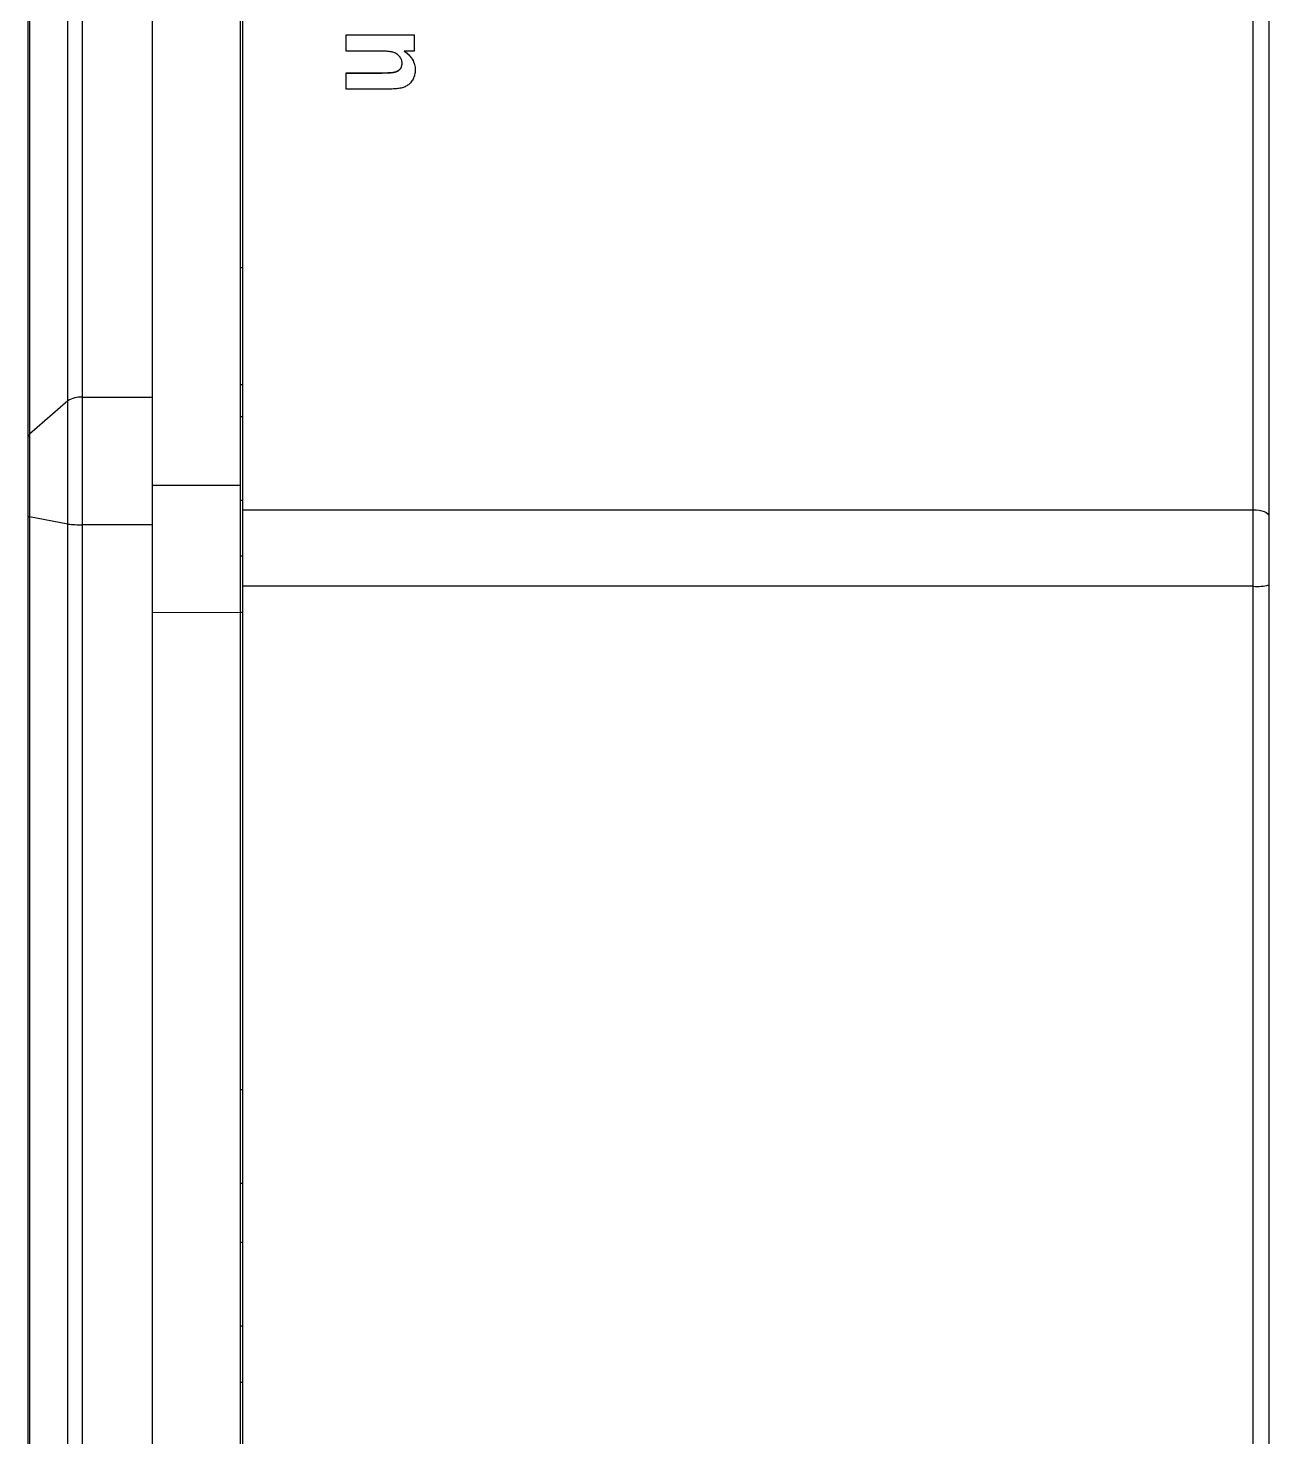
# Model space of a CAD drawing. Header units: millimetres. Extents: x 195 to 221, y 165 to 271.
# Drawn here: x 196.59 to 220.59, y 217.82 to 245.08 of the extents above; entities that cross this region are included whole.
import ezdxf

# ---------------------------------------------------------------- set-up
doc = ezdxf.new("R2010")
doc.units = ezdxf.units.MM

msp = doc.modelspace()

# ---------------------------------------------------------------- linework, layer by layer
at = {"color": 7, "linetype": 'Continuous', "lineweight": 25}
for p, q in [((198.989, 267.541), (198.989, 237.938)), ((200.739, 235.76), (200.739, 266.666)), ((200.689, 266.392), (200.689, 236.233)), ((220.289, 235.76), (220.289, 265.835)), ((196.589, 237.169), (196.589, 265.526)), ((196.617, 265.578), (196.617, 237.221)), ((220.589, 265.713), (220.589, 235.638)), ((197.63, 262.903), (197.63, 237.938)), ((197.358, 237.867), (197.358, 262.689)), ((202.739, 244.952), (204.053, 244.952)), ((202.739, 244.636), (202.739, 244.952)), ((202.739, 244.948), (204.053, 244.948)), ((204.053, 244.952), (204.053, 244.636)), ((203.337, 244.636), (202.739, 244.636)), ((204.053, 244.636), (203.863, 244.636)), ((203.863, 244.632), (203.863, 244.636)), ((203.822, 244.392), (203.822, 244.396)), ((202.739, 244.215), (203.413, 244.215)), ((202.739, 243.899), (202.739, 244.215)), ((202.739, 244.211), (203.413, 244.211)), ((203.413, 244.211), (203.413, 244.215)), ((203.551, 243.899), (202.739, 243.899)), ((197.358, 237.867), (196.617, 237.221)), ((197.358, 235.483), (197.358, 237.867)), ((197.63, 237.938), (197.63, 235.468)), ((197.63, 237.938), (198.989, 237.938)), ((198.989, 237.938), (198.989, 235.468)), ((200.739, 237.557), (200.689, 237.557)), ((196.589, 235.633), (196.589, 237.169)), ((196.617, 237.221), (196.617, 235.622)), ((198.989, 236.238), (200.689, 236.233)), ((200.689, 236.233), (200.689, 233.764)), ((200.689, 235.947), (200.739, 235.947)), ((196.589, 169.912), (196.589, 235.633)), ((197.358, 235.483), (196.617, 235.622)), ((196.617, 235.622), (196.617, 169.901)), ((200.739, 235.76), (220.289, 235.76)), ((200.739, 234.279), (200.739, 235.76)), ((220.289, 234.279), (220.289, 235.76)), ((220.589, 235.638), (220.589, 234.305)), ((197.358, 211.958), (197.358, 235.483)), ((198.989, 235.468), (197.63, 235.468)), ((197.63, 235.468), (197.63, 211.786)), ((198.989, 235.468), (198.989, 167.469)), ((200.739, 234.858), (200.689, 234.858)), ((220.289, 234.279), (200.739, 234.279)), ((200.739, 189.421), (200.739, 234.279)), ((220.289, 169.699), (220.289, 234.279)), ((220.589, 234.305), (220.589, 169.725)), ((200.689, 233.764), (198.989, 233.769)), ((200.689, 233.764), (200.689, 169.546)), ((200.739, 221.577), (200.689, 221.577)), ((200.689, 219.967), (200.739, 219.967))]:
    msp.add_line(p, q, dxfattribs=at)
at = {"color": 8, "linetype": 'Continuous', "lineweight": 25}
for p, q in [((200.689, 240.445), (200.739, 240.445)), ((200.739, 238.174), (200.689, 238.174)), ((200.739, 233.771), (200.689, 233.771)), ((200.689, 224.539), (200.739, 224.539)), ((200.739, 222.718), (200.689, 222.718)), ((200.689, 218.878), (200.739, 218.878))]:
    msp.add_line(p, q, dxfattribs=at)
at = {"color": 7, "linetype": 'Continuous', "lineweight": 25, "flags": 128}
msp.add_lwpolyline([(220.289, 235.76), (220.347, 235.758), (220.404, 235.751), (220.456, 235.74), (220.501, 235.725), (220.538, 235.706), (220.566, 235.685), (220.583, 235.662), (220.589, 235.638)], dxfattribs=at)
at = {"color": 7, "linetype": 'Continuous', "lineweight": 25}
for centre, radius, start, end in [((197.601, 237.49), 0.449, 86.2863, 122.7677), ((196.659, 237.164), 0.0705, 126.8007, 176.0132), ((196.616, 235.66), 0.0383, 225.3048, 271.7682), ((197.595, 237.302), 1.834, 262.5642, 271.0796), ((220.363, 235.159), 0.883, 265.1655, 284.7964)]:
    msp.add_arc(centre, radius, start, end, dxfattribs=at)
for points, knots in [([(203.822, 244.396), (203.822, 244.408), (203.82, 244.432), (203.811, 244.468), (203.795, 244.501), (203.773, 244.532), (203.746, 244.559), (203.715, 244.583), (203.68, 244.601), (203.647, 244.613), (203.617, 244.62), (203.59, 244.624), (203.558, 244.628), (203.522, 244.631), (203.482, 244.633), (203.438, 244.635), (203.389, 244.636), (203.355, 244.636), (203.337, 244.636)], [0, 0, 0, 0, 0.064537, 0.12709, 0.189841, 0.253893, 0.318572, 0.381818, 0.446648, 0.512999, 0.550333, 0.594155, 0.644523, 0.702246, 0.766128, 0.837433, 0.914992, 1, 1, 1, 1]), ([(203.863, 244.636), (203.88, 244.624), (203.913, 244.6), (203.957, 244.561), (203.994, 244.518), (204.024, 244.474), (204.047, 244.426), (204.063, 244.377), (204.074, 244.325), (204.075, 244.289), (204.076, 244.271)], [0, 0, 0, 0, 0.137033, 0.266952, 0.392251, 0.513572, 0.632812, 0.752924, 0.87426, 1, 1, 1, 1]), ([(203.863, 244.632), (203.88, 244.62), (203.913, 244.596), (203.957, 244.556), (203.994, 244.514), (204.024, 244.47), (204.047, 244.422), (204.063, 244.373), (204.074, 244.321), (204.075, 244.285), (204.076, 244.267)], [0, 0, 0, 0, 0.137033, 0.266952, 0.392251, 0.513572, 0.632812, 0.752924, 0.87426, 1, 1, 1, 1]), ([(203.413, 244.215), (203.43, 244.215), (203.463, 244.215), (203.509, 244.216), (203.551, 244.218), (203.588, 244.22), (203.62, 244.222), (203.647, 244.225), (203.67, 244.229), (203.694, 244.234), (203.719, 244.244), (203.746, 244.258), (203.769, 244.274), (203.788, 244.294), (203.803, 244.316), (203.814, 244.341), (203.821, 244.368), (203.822, 244.386), (203.822, 244.396)], [0, 0, 0, 0, 0.099055, 0.189064, 0.269332, 0.341302, 0.403634, 0.457797, 0.502408, 0.538446, 0.600751, 0.658895, 0.715, 0.770844, 0.826003, 0.881969, 0.939169, 1, 1, 1, 1]), ([(203.413, 244.211), (203.43, 244.211), (203.463, 244.211), (203.509, 244.212), (203.551, 244.214), (203.588, 244.215), (203.62, 244.218), (203.647, 244.221), (203.67, 244.225), (203.694, 244.23), (203.719, 244.239), (203.746, 244.254), (203.769, 244.27), (203.788, 244.29), (203.803, 244.312), (203.814, 244.337), (203.821, 244.364), (203.822, 244.382), (203.822, 244.392)], [0, 0, 0, 0, 0.099055, 0.189064, 0.269332, 0.341302, 0.403634, 0.457797, 0.502408, 0.538446, 0.600751, 0.658895, 0.715, 0.770844, 0.826003, 0.881969, 0.939169, 1, 1, 1, 1]), ([(204.076, 244.271), (204.075, 244.256), (204.074, 244.224), (204.066, 244.179), (204.053, 244.135), (204.035, 244.094), (204.014, 244.057), (203.989, 244.024), (203.961, 243.995), (203.93, 243.972), (203.896, 243.953), (203.861, 243.937), (203.824, 243.924), (203.783, 243.915), (203.736, 243.908), (203.682, 243.903), (203.62, 243.9), (203.575, 243.9), (203.551, 243.899)], [0, 0, 0, 0, 0.067952, 0.133818, 0.198306, 0.261762, 0.322703, 0.379968, 0.434025, 0.485926, 0.537186, 0.588197, 0.64055, 0.694168, 0.75391, 0.824543, 0.906665, 1, 1, 1, 1])]:
    msp.add_open_spline(points, degree=3, knots=knots, dxfattribs=at)

doc.saveas('drawing.dxf')
